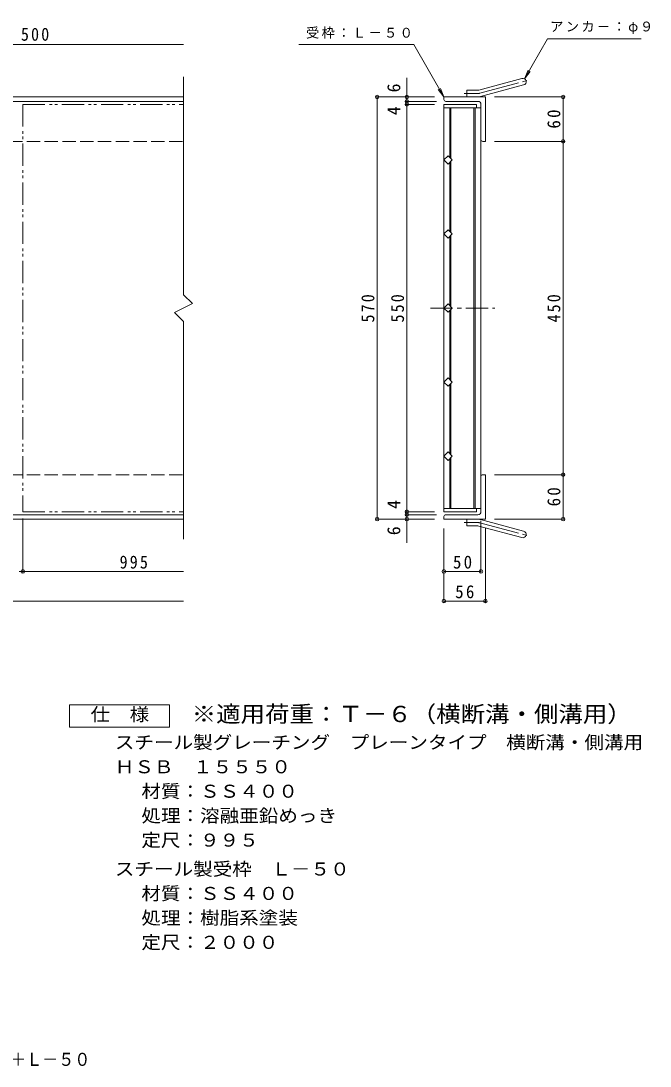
# Model space of a CAD drawing. Units: millimetres, scale not verified. Extents: x -906 to 991, y -824 to 706.
# Drawn here: x 142 to 991, y -824 to 587 of the extents above; entities that cross this region are included whole.
import ezdxf
from ezdxf.enums import TextEntityAlignment as Align

# ---------------------------------------------------------------- set-up
doc = ezdxf.new("R2010")
doc.units = ezdxf.units.MM
doc.header["$LTSCALE"] = 6
doc.header["$PDMODE"] = 32
doc.header["$PDSIZE"] = 4.8
for name, pattern in [('CHAIN1', [8, 5, -1, 1, -1]), ('CHAIN2', [12, 9, -1, 1, -1]), ('DASHED3', [4, 3, -1]), ('DOUBLE_CHAIN1', [8.8, 5, -1, 0.6, -0.6, 0.6, -1])]:
    doc.linetypes.add(name, pattern=pattern)
for name, color, linetype, lineweight in [('B-1_ピット', 2, 'Continuous', 9), ('B-2_蓋', 3, 'Continuous', 9), ('B-4_寸法', 7, 'Continuous', 9), ('F-4_F-4ﾚｲﾔ', 2, 'Continuous', 9)]:
    doc.layers.add(name, color=color, linetype=linetype, lineweight=lineweight)
doc.layers.add('F-F_F-Fﾚｲﾔ', color=2, linetype='Continuous')
doc.styles.add('ＭＳ ゴシック', font='')
doc.styles.get('ＭＳ ゴシック').set_extended_font_data('MS Gothic')

msp = doc.modelspace()

# ---------------------------------------------------------------- linework, layer by layer
at = {"layer": 'B-1_ピット'}
for p, q in [((759.847, 493.52), (818.038, 509.112)), ((762.177, 484.827), (820.367, 500.419)), ((361.21, 484.213), (-858.153, 484.213)), ((712.703, 480.713), (712.703, 484.213)), ((768.703, 484.213), (712.703, 484.213)), ((743.703, 484.213), (743.703, 493.214)), ((757.518, 493.214), (743.703, 493.214)), ((768.703, 424.214), (768.703, 484.213)), ((361.21, 478.213), (-858.153, 478.213)), ((758.703, 478.214), (715.203, 478.214)), ((762.703, 474.213), (762.703, 426.713)), ((765.203, 424.214), (768.703, 424.214)), ((765.203, -25.787), (768.703, -25.787)), ((768.703, -85.786), (768.703, -25.787)), ((762.703, -75.787), (762.703, -28.287)), ((361.21, -79.787), (-858.153, -79.787)), ((712.703, -82.286), (712.703, -85.786)), ((758.703, -79.787), (715.203, -79.787)), ((361.21, -85.787), (-858.153, -85.787)), ((768.703, -85.786), (712.703, -85.786)), ((743.703, -85.786), (743.703, -94.787)), ((757.518, -94.787), (743.703, -94.787)), ((759.847, -95.093), (818.038, -110.685)), ((762.177, -86.4), (820.367, -101.992))]:
    msp.add_line(p, q, dxfattribs=at)
at = {"layer": 'B-1_ピット', "linetype": 'CHAIN2'}
for p, q in [((761.012, 489.173), (826.178, 506.635)), ((757.518, 488.714), (739.898, 488.714)), ((757.518, -90.287), (739.898, -90.287)), ((761.012, -90.747), (826.178, -108.208))]:
    msp.add_line(p, q, dxfattribs=at)
at = {"layer": 'B-1_ピット', "linetype": 'DASHED3'}
for p, q in [((-858.153, 424.214), (361.21, 424.214)), ((-858.153, -25.787), (361.21, -25.787))]:
    msp.add_line(p, q, dxfattribs=at)
at = {"layer": 'B-1_ピット'}
for centre, radius, start, end in [((819.203, 504.766), 4.5, 285.00014, 104.99991), ((715.203, 480.713), 2.5, 180, 270), ((757.518, 502.213), 9, 270, 285.00002), ((757.518, 502.213), 18, 270, 285), ((758.703, 474.213), 4, 0, 90), ((765.203, 426.713), 2.5, 180, 270), ((765.203, -28.287), 2.5, 90, 180), ((715.203, -82.286), 2.5, 90, 180), ((758.703, -75.787), 4, 270, 0), ((757.518, -103.787), 18, 75, 90), ((757.518, -103.787), 9, 74.99998, 90), ((819.203, -106.339), 4.5, 255.00009, 74.99986)]:
    msp.add_arc(centre, radius, start, end, dxfattribs=at)
at = {"layer": 'B-1_ピット', "linetype": 'CHAIN2'}
for centre, start, end in [((757.518, 502.213), 270, 284.99995), ((757.518, -103.787), 75.00005, 90)]:
    msp.add_arc(centre, 13.5, start, end, dxfattribs=at)
at = {"layer": 'B-2_蓋'}
for p, q in [((361.21, 217.213), (361.21, 511.469)), ((712.703, 474.213), (756.703, 474.213)), ((712.703, -75.787), (712.703, 474.213)), ((712.703, 469.714), (762.703, 469.714)), ((720.703, 469.714), (720.703, 402.527)), ((722.203, 469.714), (722.203, 401.027)), ((753.203, 469.714), (753.203, -71.287)), ((754.703, 469.714), (754.703, -71.287)), ((756.703, 474.213), (756.703, 469.714)), ((762.703, 469.714), (762.703, -71.287)), ((720.703, 395.9), (720.703, 302.527)), ((722.203, 397.4), (722.203, 301.027)), ((722.203, 297.4), (722.203, 201.027)), ((720.703, 295.9), (720.703, 202.527)), ((720.703, 195.9), (720.703, 102.527)), ((722.203, 197.4), (722.203, 101.027)), ((361.21, -113.043), (361.21, 181.213)), ((720.703, 95.9), (720.703, 2.527)), ((722.203, 97.4), (722.203, 1.027)), ((720.703, -71.287), (720.703, -4.101)), ((722.203, -71.287), (722.203, -2.601)), ((712.703, -71.287), (762.703, -71.287)), ((712.703, -75.787), (756.703, -75.787)), ((756.703, -75.787), (756.703, -71.287))]:
    msp.add_line(p, q, dxfattribs=at)
at = {"layer": 'B-2_蓋', "linetype": 'DOUBLE_CHAIN1'}
for p, q in [((144.347, 474.213), (144.347, -75.787)), ((144.347, 474.213), (361.21, 474.213)), ((144.347, -75.787), (361.21, -75.787))]:
    msp.add_line(p, q, dxfattribs=at)
at = {"layer": 'B-2_蓋', "linetype": 'CHAIN1'}
msp.add_line((694.46, 199.213), (781.557, 199.213), dxfattribs=at)
at = {"layer": 'B-2_蓋'}
for points in [[(724.016, 399.213), (718.359, 393.556), (712.703, 399.213), (718.359, 404.87)], [(724.016, 299.213), (718.359, 293.556), (712.703, 299.213), (718.359, 304.87)], [(724.016, 199.213), (718.359, 193.556), (712.703, 199.213), (718.359, 204.87)], [(724.016, 99.213), (718.359, 93.556), (712.703, 99.213), (718.359, 104.87)], [(724.016, -0.787), (718.359, 4.87), (712.703, -0.787), (718.359, -6.444)]]:
    msp.add_lwpolyline(points, close=True, dxfattribs=at)
msp.add_lwpolyline([(361.21, 181.213), (349.21, 193.213), (373.21, 205.213), (361.21, 217.213)], dxfattribs=at)
at = {"layer": 'B-4_寸法'}
for p, q in [((-858.153, 554.813), (361.21, 554.813)), ((516.786, 554.813), (671.942, 554.813)), ((712.703, 484.214), (671.942, 554.813)), ((662.703, -117.612), (662.703, 510.004)), ((821.453, 508.663), (826.236, 520.211)), ((821.453, 508.663), (829.062, 518.58)), ((712.703, 484.214), (705.093, 494.13)), ((712.703, 484.214), (707.919, 495.762)), ((700.203, 484.214), (621.203, 484.214)), ((622.703, -85.787), (622.703, 484.214)), ((781.203, 484.213), (875.203, 484.213)), ((873.703, -85.786), (873.703, 484.213)), ((702.703, 478.214), (661.203, 478.214)), ((700.203, 474.213), (661.203, 474.213)), ((781.203, 424.214), (875.203, 424.214)), ((781.203, -25.787), (875.203, -25.787)), ((700.203, -75.787), (661.203, -75.787)), ((702.703, -79.786), (661.203, -79.786)), ((144.347, -84.787), (144.347, -158.187)), ((700.203, -85.787), (621.203, -85.787)), ((712.703, -98.287), (712.703, -197.887)), ((762.703, -88.287), (762.703, -157.887)), ((768.703, -98.287), (768.703, -197.887)), ((781.203, -85.786), (875.203, -85.786)), ((139.347, -156.387), (144.347, -156.387)), ((144.347, -156.387), (361.21, -156.387)), ((712.703, -156.387), (762.703, -156.387)), ((-858.153, -196.387), (361.21, -196.387)), ((712.703, -196.387), (768.703, -196.387))]:
    msp.add_line(p, q, dxfattribs=at)
msp.add_lwpolyline([(821.453, 508.663), (852.741, 562.855), (979.087, 562.855)], dxfattribs=at)
for p in [(622.703, 484.214), (662.703, 484.214), (662.703, 478.214), (873.703, 484.213), (662.703, 474.213), (873.703, 424.214), (873.703, -25.787), (622.703, -85.787), (662.703, -75.787), (662.703, -79.786), (662.703, -85.787), (873.703, -85.786), (144.347, -156.387), (712.703, -156.387), (762.703, -156.387), (712.703, -196.387), (768.703, -196.387)]:
    msp.add_point(p, dxfattribs=at)
at = {"layer": 'F-4_F-4ﾚｲﾔ'}
msp.add_lwpolyline([(207.351, -366.432), (207.351, -336.433), (342.351, -336.433), (342.351, -366.432)], close=True, dxfattribs=at)

# ---------------------------------------------------------------- texts
at = {"layer": 'B-4_寸法', "color": 2, "style": 'ＭＳ ゴシック'}
for s, p in [('6', (659.103, 490.35)), ('4', (659.103, 459.495)), ('4', (659.103, -72.061)), ('6', (659.103, -107.497))]:
    msp.add_text(s, height=17.6, rotation=90, dxfattribs=at).set_placement(p, align=Align.BOTTOM_LEFT)
at = {"layer": 'B-4_寸法', "char_height": 13.2, "attachment_point": 7, "style": 'ＭＳ ゴシック'}
for s, insert in [('\\T1.17;受枠：Ｌ－５０', (526.537, 562.855)), ('\\T1.17;アンカ－：φ９', (856.025, 569.097))]:
    msp.add_mtext(s, dxfattribs=dict(at, insert=insert))
at = {"layer": 'B-4_寸法', "color": 2, "char_height": 17.6, "attachment_point": 7, "style": 'ＭＳ ゴシック'}
for s, insert in [('\\T1.27;\\W0.9;500', (141.87, 559.813)), ('\\T1.27;\\W0.9;995', (275.062, -152.787)), ('\\T1.27;\\W0.95;50', (724.953, -152.787)), ('\\T1.27;\\W0.95;56', (727.953, -192.787))]:
    msp.add_mtext(s, dxfattribs=dict(at, insert=insert))
at = {"layer": 'B-4_寸法', "color": 2, "char_height": 17.6, "attachment_point": 7, "rotation": 90, "style": 'ＭＳ ゴシック'}
for s, insert in [('\\T1.27;\\W0.95;60', (870.103, 441.464)), ('\\T1.27;\\W0.9;570', (619.103, 179.713)), ('\\T1.27;\\W0.9;550', (659.103, 179.713)), ('\\T1.27;\\W0.9;450', (870.103, 179.713)), ('\\T1.27;\\W0.95;60', (870.103, -68.537))]:
    msp.add_mtext(s, dxfattribs=dict(at, insert=insert))
at = {"layer": 'F-4_F-4ﾚｲﾔ', "style": 'ＭＳ ゴシック', "width": 1.1}
for s, p in [('仕\u3000様', (235.851, -363.433)), ('スチール製グレーチング\u3000プレーンタイプ\u3000横断溝・側溝用', (268.605, -401.185)), ('ＨＳＢ\u3000１５５５０', (268.605, -434.185)), ('材質：ＳＳ４００', (304.432, -467.185)), ('処理：溶融亜鉛めっき', (304.432, -500.185)), ('定尺：９９５', (304.432, -533.185)), ('スチール製受枠\u3000Ｌ－５０', (268.605, -572.185)), ('材質：ＳＳ４００', (304.433, -605.185)), ('処理：樹脂系塗装', (304.433, -638.185)), ('定尺：２０００', (304.433, -671.185))]:
    msp.add_text(s, height=17.6, dxfattribs=at).set_placement(p, align=Align.BOTTOM_LEFT)
at = {"layer": 'F-4_F-4ﾚｲﾔ', "color": 3, "style": 'ＭＳ ゴシック', "width": 1.1}
msp.add_text('※適用荷重：Ｔ－６（横断溝・側溝用）', height=21.99, dxfattribs=at).set_placement((372.351, -366.432), align=Align.BOTTOM_LEFT)
at = {"layer": 'F-F_F-Fﾚｲﾔ', "style": 'ＭＳ ゴシック', "width": 0.9}
msp.add_text('ＨＳＢ\u3000１５５５０＋Ｌ－５０', height=17.6, dxfattribs=at).set_placement((-66.949, -829.167), align=Align.BOTTOM_LEFT)

doc.saveas('drawing.dxf')
